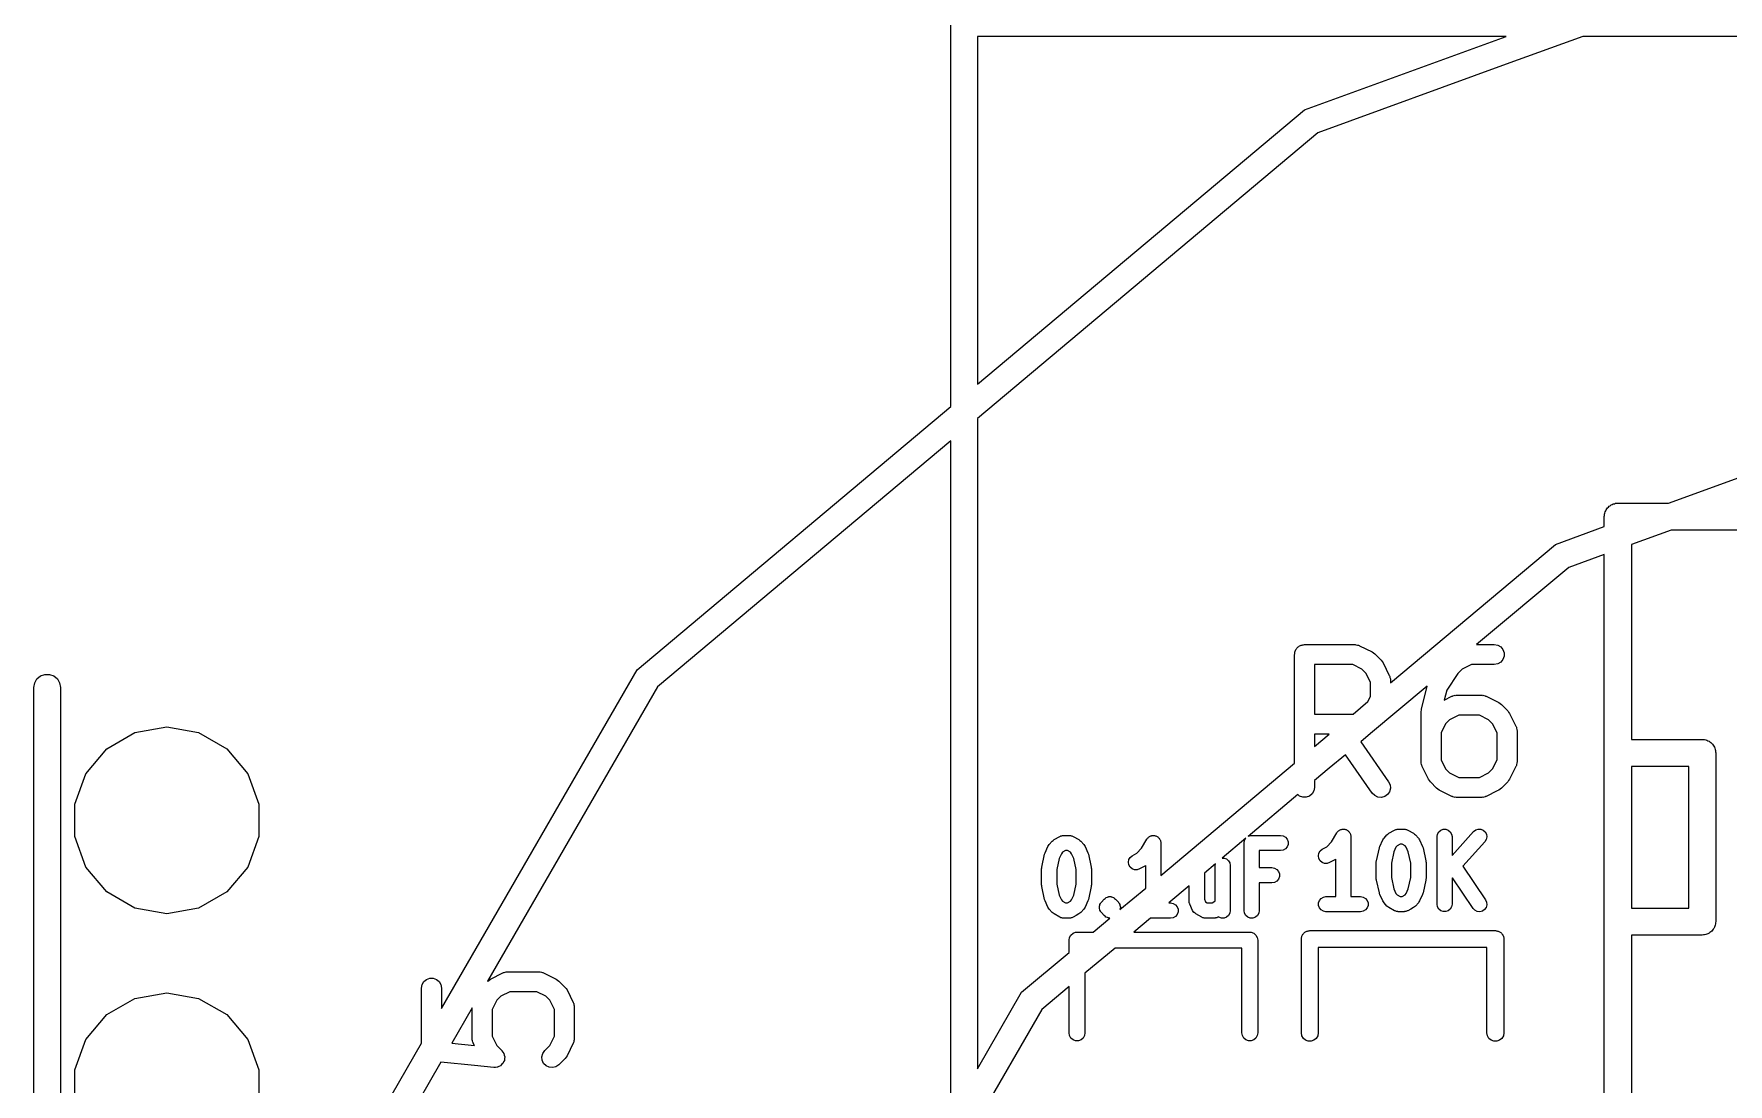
# Model space of a CAD drawing. Extents: x 173.7 to 226.3, y -126 to -74.1.
# Drawn here: x 181 to 193.75, y -90.98 to -83.08 of the extents above; entities that cross this region are included whole.
import ezdxf

# ---------------------------------------------------------------- set-up
doc = ezdxf.new("R2010")
doc.units = 0
doc.header["$MEASUREMENT"] = 0
doc.layers.add('BLACK', color=7, linetype='CONTINUOUS')

msp = doc.modelspace()

# ---------------------------------------------------------------- linework, layer by layer
at = {"layer": 'Black'}
for p, q in [((187.9, -85.8858), (187.9, -83)), ((192.079, -83.1), (188.1, -83.1)), ((188.1, -83.1), (188.1, -85.7179)), ((190.562, -83.6523), (192.079, -83.1)), ((192.655, -83.1), (192.079, -83.3096)), ((207.345, -83.1), (192.655, -83.1)), ((192.079, -83.3096), (190.662, -83.8255)), ((188.1, -85.7179), (190.562, -83.6523)), ((190.662, -83.8255), (188.1, -85.975)), ((193.302, -86.6124), (197.378, -85.1291)), ((185.54, -87.8663), (187.9, -85.8858)), ((188.1, -85.975), (188.1, -90.8696)), ((187.9, -86.1429), (185.693, -87.9949)), ((187.9, -91.216), (187.9, -86.1429)), ((192.82, -86.6964), (192.823, -86.688)), ((192.82, -86.7052), (192.82, -86.6964)), ((192.823, -86.688), (192.825, -86.6793)), ((192.825, -86.6793), (192.829, -86.6716)), ((192.829, -86.6716), (192.832, -86.6632)), ((192.832, -86.6632), (192.838, -86.6564)), ((192.838, -86.6564), (192.842, -86.6487)), ((192.842, -86.6487), (192.849, -86.643)), ((192.849, -86.643), (192.855, -86.6362)), ((192.855, -86.6362), (192.862, -86.6317)), ((192.862, -86.6317), (192.869, -86.626)), ((192.869, -86.626), (192.878, -86.623)), ((192.878, -86.623), (192.885, -86.6185)), ((192.885, -86.6185), (192.894, -86.617)), ((192.894, -86.617), (192.902, -86.6139)), ((192.902, -86.6139), (192.911, -86.6139)), ((192.911, -86.6139), (192.92, -86.6124)), ((192.92, -86.6124), (193.302, -86.6124)), ((192.45, -86.9227), (192.818, -86.7886)), ((192.818, -86.714), (192.82, -86.7052)), ((192.818, -86.7886), (192.818, -86.714)), ((193.32, -86.8156), (193.022, -86.9242)), ((202.978, -86.8156), (193.32, -86.8156)), ((191.208, -87.9645), (192.45, -86.9227)), ((193.022, -86.9242), (193.022, -88.3904)), ((192.818, -86.9982), (192.55, -87.0959)), ((192.818, -91.54), (192.818, -86.9982)), ((192.55, -87.0959), (191.857, -87.6774)), ((190.495, -87.721), (190.497, -87.7149)), ((190.497, -87.7149), (190.501, -87.7099)), ((190.501, -87.7099), (190.504, -87.7042)), ((190.504, -87.7042), (190.509, -87.7)), ((190.509, -87.7), (190.514, -87.6949)), ((190.514, -87.6949), (190.519, -87.6916)), ((190.519, -87.6916), (190.524, -87.6874)), ((190.524, -87.6874), (190.531, -87.6852)), ((190.531, -87.6852), (190.536, -87.6819)), ((190.536, -87.6819), (190.543, -87.6808)), ((190.543, -87.6808), (190.549, -87.6785)), ((190.549, -87.6785), (190.555, -87.6785)), ((190.555, -87.6785), (190.562, -87.6774)), ((190.562, -87.6774), (190.943, -87.6774)), ((190.943, -87.6774), (190.947, -87.6781)), ((190.947, -87.6781), (190.951, -87.6779)), ((190.951, -87.6779), (190.96, -87.6804)), ((190.96, -87.6804), (190.969, -87.6819)), ((190.969, -87.6819), (190.972, -87.6841)), ((190.972, -87.6841), (190.976, -87.6853)), ((190.976, -87.6853), (191.072, -87.7329)), ((191.857, -87.6774), (191.99, -87.6774)), ((191.99, -87.6774), (192.016, -87.6819)), ((192.016, -87.6819), (192.039, -87.6949)), ((192.039, -87.6949), (192.055, -87.7149)), ((192.055, -87.7149), (192.064, -87.7394)), ((190.487, -87.7524), (190.488, -87.7459)), ((190.487, -88.5698), (190.487, -87.7524)), ((190.488, -87.7394), (190.49, -87.7332)), ((190.488, -87.7459), (190.488, -87.7394)), ((190.49, -87.7332), (190.491, -87.7267)), ((190.491, -87.7267), (190.495, -87.721)), ((190.925, -87.8274), (190.637, -87.8274)), ((190.637, -87.8274), (190.637, -88.2012)), ((190.994, -87.8616), (190.925, -87.8274)), ((191.072, -87.7329), (191.081, -87.7401)), ((191.081, -87.7401), (191.091, -87.747)), ((191.091, -87.747), (191.139, -87.7946)), ((191.139, -87.7946), (191.146, -87.8044)), ((191.146, -87.8044), (191.153, -87.8141)), ((191.153, -87.8141), (191.2, -87.9093)), ((191.818, -87.8274), (191.749, -87.8616)), ((191.99, -87.8274), (191.818, -87.8274)), ((192.016, -87.8229), (191.99, -87.8274)), ((192.039, -87.8098), (192.016, -87.8229)), ((192.055, -87.7899), (192.039, -87.8098)), ((192.064, -87.7654), (192.055, -87.7899)), ((192.064, -87.7394), (192.064, -87.7654)), ((181, -88), (181.006, -87.9658)), ((181.006, -87.9658), (181.023, -87.9357)), ((181.023, -87.9357), (181.05, -87.9134)), ((181.05, -87.9134), (181.083, -87.9015)), ((181.083, -87.9015), (181.117, -87.9015)), ((181.117, -87.9015), (181.15, -87.9134)), ((181.15, -87.9134), (181.177, -87.9357)), ((181.177, -87.9357), (181.194, -87.9658)), ((181.194, -87.9658), (181.2, -88)), ((184.067, -90.4164), (185.54, -87.8663)), ((191.024, -87.892), (190.994, -87.8616)), ((191.058, -87.9606), (191.024, -87.892)), ((191.058, -88.068), (191.058, -87.9606)), ((191.2, -87.9093), (191.202, -87.9135)), ((191.202, -87.9135), (191.204, -87.9172)), ((191.204, -87.9172), (191.205, -87.9259)), ((191.205, -87.9259), (191.208, -87.9343)), ((191.208, -87.9343), (191.208, -87.9386)), ((191.208, -87.9386), (191.208, -87.9429)), ((191.208, -87.9429), (191.208, -87.9645)), ((191.715, -87.8954), (191.632, -88.0213)), ((191.749, -87.8616), (191.715, -87.8954)), ((181, -112.1), (181, -88)), ((181.2, -88), (181.2, -99.5653)), ((185.693, -87.9949), (184.413, -90.2111)), ((191.039, -88.1065), (191.058, -88.068)), ((191.485, -87.9896), (191.058, -88.3474)), ((191.442, -88.1628), (191.485, -87.9896)), ((191.632, -88.0213), (191.613, -88.0954)), ((191.613, -88.0954), (191.671, -88.0663)), ((191.671, -88.0663), (191.675, -88.065)), ((191.675, -88.065), (191.679, -88.0629)), ((191.679, -88.0629), (191.688, -88.0613)), ((191.688, -88.0613), (191.696, -88.0588)), ((191.696, -88.0588), (191.701, -88.0591)), ((191.701, -88.0591), (191.705, -88.0583)), ((191.705, -88.0583), (191.895, -88.0583)), ((191.895, -88.0583), (191.899, -88.0591)), ((191.899, -88.0591), (191.904, -88.0588)), ((191.904, -88.0588), (191.912, -88.0613)), ((191.912, -88.0613), (191.921, -88.0629)), ((191.921, -88.0629), (191.925, -88.065)), ((191.925, -88.065), (191.929, -88.0663)), ((191.929, -88.0663), (192.024, -88.1139)), ((190.637, -88.2012), (190.925, -88.2012)), ((190.925, -88.2012), (190.928, -88.1999)), ((190.928, -88.1999), (191.039, -88.1065)), ((191.439, -88.181), (191.441, -88.1719)), ((191.439, -88.5619), (191.439, -88.181)), ((191.441, -88.1719), (191.442, -88.1628)), ((191.722, -88.2083), (191.654, -88.2426)), ((191.878, -88.2083), (191.722, -88.2083)), ((191.946, -88.2426), (191.878, -88.2083)), ((192.024, -88.1139), (192.034, -88.121)), ((192.034, -88.121), (192.044, -88.1279)), ((192.044, -88.1279), (192.091, -88.1755)), ((192.091, -88.1755), (192.098, -88.1854)), ((192.098, -88.1854), (192.105, -88.195)), ((192.105, -88.195), (192.153, -88.2903)), ((181.548, -88.4617), (181.76, -88.3397)), ((181.76, -88.3397), (182, -88.2973)), ((182, -88.2973), (182.24, -88.3397)), ((182.24, -88.3397), (182.452, -88.4617)), ((190.637, -88.444), (190.747, -88.3512)), ((190.747, -88.3512), (190.637, -88.3512)), ((190.637, -88.3512), (190.637, -88.444)), ((191.058, -88.3474), (190.985, -88.4092)), ((191.624, -88.273), (191.589, -88.3415)), ((191.589, -88.3415), (191.589, -88.5442)), ((191.654, -88.2426), (191.624, -88.273)), ((191.976, -88.273), (191.946, -88.2426)), ((192.011, -88.3415), (191.976, -88.273)), ((192.011, -88.5442), (192.011, -88.3415)), ((192.153, -88.2903), (192.154, -88.2944)), ((192.154, -88.2944), (192.156, -88.2982)), ((192.156, -88.2982), (192.158, -88.3068)), ((192.158, -88.3068), (192.16, -88.3152)), ((192.16, -88.3152), (192.16, -88.3195)), ((192.16, -88.3195), (192.161, -88.3238)), ((192.161, -88.3238), (192.161, -88.5619)), ((181.391, -88.6487), (181.548, -88.4617)), ((182.452, -88.4617), (182.609, -88.6487)), ((190.985, -88.4092), (191.195, -88.7094)), ((193.022, -88.3904), (193.555, -88.3904)), ((193.555, -88.3904), (193.564, -88.3919)), ((193.564, -88.3919), (193.573, -88.3919)), ((193.573, -88.3919), (193.581, -88.395)), ((193.581, -88.395), (193.59, -88.3965)), ((193.59, -88.3965), (193.597, -88.401)), ((193.597, -88.401), (193.606, -88.404)), ((193.606, -88.404), (193.613, -88.4097)), ((193.613, -88.4097), (193.62, -88.4142)), ((193.62, -88.4142), (193.626, -88.421)), ((193.626, -88.421), (193.633, -88.4267)), ((193.633, -88.4267), (193.637, -88.4344)), ((193.637, -88.4344), (193.643, -88.4412)), ((193.643, -88.4412), (193.646, -88.4496)), ((193.646, -88.4496), (193.65, -88.4573)), ((193.65, -88.4573), (193.652, -88.466)), ((193.652, -88.466), (193.655, -88.4744)), ((193.655, -88.4744), (193.655, -88.4832)), ((189.481, -89.4139), (190.487, -88.5698)), ((190.747, -88.6083), (190.637, -88.7011)), ((190.869, -88.506), (190.747, -88.6083)), ((191.072, -88.7954), (190.869, -88.506)), ((191.44, -88.5662), (191.439, -88.5619)), ((191.44, -88.5705), (191.44, -88.5662)), ((191.442, -88.5789), (191.44, -88.5705)), ((191.444, -88.5876), (191.442, -88.5789)), ((191.446, -88.5913), (191.444, -88.5876)), ((191.447, -88.5954), (191.446, -88.5913)), ((191.495, -88.6907), (191.447, -88.5954)), ((191.589, -88.5442), (191.624, -88.6127)), ((191.976, -88.6127), (192.011, -88.5442)), ((192.153, -88.5954), (192.105, -88.6907)), ((192.154, -88.5913), (192.153, -88.5954)), ((192.156, -88.5876), (192.154, -88.5913)), ((192.158, -88.5789), (192.156, -88.5876)), ((192.16, -88.5705), (192.158, -88.5789)), ((192.161, -88.5619), (192.16, -88.5662)), ((192.16, -88.5662), (192.16, -88.5705)), ((193.453, -88.5936), (193.022, -88.5936)), ((193.022, -88.5936), (193.022, -89.6604)), ((193.453, -89.6604), (193.453, -88.5936)), ((193.655, -88.4832), (193.657, -88.492)), ((193.657, -88.492), (193.657, -89.762)), ((181.308, -88.878), (181.391, -88.6487)), ((182.609, -88.6487), (182.692, -88.878)), ((190.637, -88.7011), (190.637, -88.7524)), ((191.195, -88.7094), (191.206, -88.733)), ((191.206, -88.733), (191.208, -88.7589)), ((191.502, -88.7003), (191.495, -88.6907)), ((191.509, -88.7102), (191.502, -88.7003)), ((191.556, -88.7578), (191.509, -88.7102)), ((191.624, -88.6127), (191.654, -88.6431)), ((191.654, -88.6431), (191.722, -88.6774)), ((191.722, -88.6774), (191.878, -88.6774)), ((191.878, -88.6774), (191.946, -88.6431)), ((191.946, -88.6431), (191.976, -88.6127)), ((192.091, -88.7102), (192.044, -88.7578)), ((192.098, -88.7003), (192.091, -88.7102)), ((192.105, -88.6907), (192.098, -88.7003)), ((190.511, -88.8064), (190.137, -89.1209)), ((190.524, -88.8173), (190.511, -88.8064)), ((190.549, -88.8262), (190.524, -88.8173)), ((190.575, -88.8262), (190.549, -88.8262)), ((190.599, -88.8173), (190.575, -88.8262)), ((190.619, -88.8006), (190.599, -88.8173)), ((190.632, -88.778), (190.619, -88.8006)), ((190.637, -88.7524), (190.632, -88.778)), ((191.09, -88.8138), (191.072, -88.7954)), ((191.114, -88.8248), (191.09, -88.8138)), ((191.14, -88.8271), (191.114, -88.8248)), ((191.165, -88.8204), (191.14, -88.8271)), ((191.186, -88.8054), (191.165, -88.8204)), ((191.201, -88.7841), (191.186, -88.8054)), ((191.208, -88.7589), (191.201, -88.7841)), ((191.566, -88.7647), (191.556, -88.7578)), ((191.576, -88.7718), (191.566, -88.7647)), ((191.671, -88.8195), (191.576, -88.7718)), ((191.675, -88.8207), (191.671, -88.8195)), ((191.679, -88.8229), (191.675, -88.8207)), ((191.688, -88.8244), (191.679, -88.8229)), ((191.696, -88.8269), (191.688, -88.8244)), ((191.701, -88.8266), (191.696, -88.8269)), ((191.705, -88.8274), (191.701, -88.8266)), ((191.895, -88.8274), (191.705, -88.8274)), ((191.899, -88.8266), (191.895, -88.8274)), ((191.904, -88.8269), (191.899, -88.8266)), ((191.912, -88.8244), (191.904, -88.8269)), ((191.921, -88.8229), (191.912, -88.8244)), ((191.925, -88.8207), (191.921, -88.8229)), ((191.929, -88.8195), (191.925, -88.8207)), ((192.011, -88.7785), (191.929, -88.8195)), ((192.024, -88.7718), (192.011, -88.7785)), ((192.034, -88.7647), (192.024, -88.7718)), ((192.044, -88.7578), (192.034, -88.7647)), ((181.308, -89.122), (181.308, -88.878)), ((182.692, -88.878), (182.692, -89.122)), ((188.725, -89.1194), (188.729, -89.1171)), ((188.729, -89.1171), (188.735, -89.1162)), ((188.735, -89.1162), (188.74, -89.1144)), ((188.74, -89.1144), (188.744, -89.1144)), ((188.744, -89.1144), (188.749, -89.1137)), ((188.749, -89.1137), (188.792, -89.1137)), ((188.792, -89.1137), (188.797, -89.1144)), ((188.797, -89.1144), (188.801, -89.1144)), ((188.801, -89.1144), (188.807, -89.1162)), ((188.807, -89.1162), (188.812, -89.1171)), ((188.812, -89.1171), (188.816, -89.1194)), ((189.4, -89.1194), (189.405, -89.1168)), ((189.405, -89.1168), (189.41, -89.1161)), ((189.41, -89.1161), (189.414, -89.1145)), ((189.414, -89.1145), (189.419, -89.1145)), ((189.419, -89.1145), (189.425, -89.1137)), ((189.425, -89.1137), (189.429, -89.1145)), ((189.429, -89.1145), (189.434, -89.1145)), ((189.434, -89.1145), (189.439, -89.1164)), ((189.439, -89.1164), (189.444, -89.1174)), ((189.444, -89.1174), (189.448, -89.1198)), ((190.14, -89.1196), (190.144, -89.1171)), ((190.144, -89.1171), (190.149, -89.1162)), ((190.149, -89.1162), (190.154, -89.1145)), ((190.154, -89.1145), (190.159, -89.1145)), ((190.159, -89.1145), (190.164, -89.1137)), ((190.164, -89.1137), (190.382, -89.1137)), ((190.382, -89.1137), (190.401, -89.1171)), ((190.401, -89.1171), (190.418, -89.127)), ((190.764, -89.161), (190.805, -89.0931)), ((190.805, -89.0931), (190.808, -89.0897)), ((190.808, -89.0897), (190.81, -89.0858)), ((190.81, -89.0858), (190.814, -89.0823)), ((190.814, -89.0823), (190.818, -89.0782)), ((190.818, -89.0782), (190.822, -89.076)), ((190.822, -89.076), (190.825, -89.0731)), ((190.825, -89.0731), (190.83, -89.0712)), ((190.83, -89.0712), (190.835, -89.0685)), ((190.835, -89.0685), (190.84, -89.0678)), ((190.84, -89.0678), (190.844, -89.0663)), ((190.844, -89.0663), (190.849, -89.0663)), ((190.849, -89.0663), (190.855, -89.0654)), ((190.855, -89.0654), (190.859, -89.0663)), ((190.859, -89.0663), (190.864, -89.0663)), ((190.864, -89.0663), (190.869, -89.0681)), ((190.869, -89.0681), (190.874, -89.0692)), ((190.874, -89.0692), (190.878, -89.0715)), ((190.878, -89.0715), (190.882, -89.0731)), ((190.882, -89.0731), (190.886, -89.0766)), ((190.886, -89.0766), (190.891, -89.0794)), ((190.891, -89.0794), (190.894, -89.0829)), ((190.894, -89.0829), (190.897, -89.0858)), ((190.897, -89.0858), (190.9, -89.0906)), ((190.9, -89.0906), (190.904, -89.0948)), ((190.904, -89.0948), (190.905, -89.0991)), ((190.905, -89.0991), (190.907, -89.103)), ((190.907, -89.103), (190.908, -89.1084)), ((190.908, -89.1084), (190.91, -89.1136)), ((190.91, -89.1136), (190.91, -89.1181)), ((190.91, -89.1181), (190.911, -89.1225)), ((191.16, -89.1327), (191.181, -89.1085)), ((191.181, -89.1085), (191.189, -89.1027)), ((191.189, -89.1027), (191.196, -89.0968)), ((191.196, -89.0968), (191.24, -89.0726)), ((191.24, -89.0726), (191.244, -89.0711)), ((191.244, -89.0711), (191.248, -89.0688)), ((191.248, -89.0688), (191.253, -89.0679)), ((191.253, -89.0679), (191.258, -89.0661)), ((191.258, -89.0661), (191.263, -89.0662)), ((191.263, -89.0662), (191.267, -89.0654)), ((191.267, -89.0654), (191.311, -89.0654)), ((191.311, -89.0654), (191.315, -89.0662)), ((191.315, -89.0662), (191.32, -89.0661)), ((191.32, -89.0661), (191.325, -89.0679)), ((191.325, -89.0679), (191.33, -89.0688)), ((191.33, -89.0688), (191.334, -89.0711)), ((191.334, -89.0711), (191.339, -89.0726)), ((191.339, -89.0726), (191.382, -89.0968)), ((191.382, -89.0968), (191.389, -89.1027)), ((191.389, -89.1027), (191.397, -89.1085)), ((191.397, -89.1085), (191.419, -89.1327)), ((191.559, -89.1225), (191.562, -89.103)), ((191.562, -89.103), (191.572, -89.0858)), ((191.572, -89.0858), (191.587, -89.0731)), ((191.587, -89.0731), (191.606, -89.0663)), ((191.606, -89.0663), (191.626, -89.0663)), ((191.626, -89.0663), (191.644, -89.0731)), ((191.644, -89.0731), (191.659, -89.0858)), ((191.659, -89.0858), (191.669, -89.103)), ((191.669, -89.103), (191.673, -89.1225)), ((191.673, -89.2639), (191.834, -89.0843)), ((191.834, -89.0843), (191.85, -89.0721)), ((191.85, -89.0721), (191.869, -89.066)), ((191.869, -89.066), (191.889, -89.0666)), ((191.889, -89.0666), (191.907, -89.0741)), ((191.907, -89.0741), (191.922, -89.0874)), ((191.922, -89.0874), (191.931, -89.1049)), ((191.931, -89.1049), (191.934, -89.1245)), ((181.391, -89.3513), (181.308, -89.122)), ((182.692, -89.122), (182.609, -89.3513)), ((188.608, -89.2497), (188.61, -89.2441)), ((188.61, -89.2441), (188.631, -89.1957)), ((188.631, -89.1957), (188.636, -89.1884)), ((188.636, -89.1884), (188.641, -89.181)), ((188.641, -89.181), (188.663, -89.1568)), ((188.663, -89.1568), (188.67, -89.151)), ((188.67, -89.151), (188.678, -89.145)), ((188.678, -89.145), (188.721, -89.1209)), ((188.721, -89.1209), (188.725, -89.1194)), ((188.741, -89.2403), (188.732, -89.2508)), ((188.764, -89.228), (188.741, -89.2403)), ((188.778, -89.228), (188.764, -89.228)), ((188.8, -89.2403), (188.778, -89.228)), ((188.809, -89.2508), (188.8, -89.2403)), ((188.816, -89.1194), (188.82, -89.1209)), ((188.82, -89.1209), (188.864, -89.145)), ((188.864, -89.145), (188.871, -89.151)), ((188.871, -89.151), (188.878, -89.1568)), ((188.878, -89.1568), (188.9, -89.181)), ((188.9, -89.181), (188.905, -89.1884)), ((188.905, -89.1884), (188.91, -89.1957)), ((188.91, -89.1957), (188.932, -89.2441)), ((188.932, -89.2441), (188.933, -89.2497)), ((189.265, -89.266), (189.301, -89.2464)), ((189.301, -89.2464), (189.334, -89.2092)), ((189.334, -89.2092), (189.375, -89.1414)), ((189.375, -89.1414), (189.378, -89.138)), ((189.378, -89.138), (189.38, -89.1341)), ((189.38, -89.1341), (189.384, -89.1306)), ((189.384, -89.1306), (189.388, -89.1264)), ((189.388, -89.1264), (189.392, -89.1242)), ((189.392, -89.1242), (189.395, -89.1213)), ((189.395, -89.1213), (189.4, -89.1194)), ((189.448, -89.1198), (189.452, -89.1213)), ((189.452, -89.1213), (189.457, -89.1248)), ((189.457, -89.1248), (189.461, -89.1277)), ((189.461, -89.1277), (189.464, -89.1312)), ((189.464, -89.1312), (189.468, -89.1341)), ((189.468, -89.1341), (189.47, -89.1388)), ((189.47, -89.1388), (189.474, -89.1431)), ((189.474, -89.1431), (189.475, -89.1473)), ((189.475, -89.1473), (189.478, -89.1513)), ((189.478, -89.1513), (189.478, -89.1567)), ((189.478, -89.1567), (189.48, -89.1618)), ((189.48, -89.1618), (189.48, -89.1664)), ((189.48, -89.1664), (189.481, -89.1708)), ((189.481, -89.1708), (189.481, -89.4139)), ((190.12, -89.1351), (189.942, -89.2839)), ((190.107, -89.1708), (190.108, -89.1659)), ((190.107, -89.6788), (190.107, -89.1708)), ((190.108, -89.1609), (190.109, -89.1562)), ((190.108, -89.1659), (190.108, -89.1609)), ((190.109, -89.1562), (190.11, -89.1513)), ((190.11, -89.1513), (190.113, -89.1469)), ((190.113, -89.1469), (190.115, -89.1422)), ((190.115, -89.1422), (190.118, -89.1384)), ((190.118, -89.1384), (190.12, -89.1351)), ((190.137, -89.1209), (190.14, -89.1196)), ((190.382, -89.228), (190.221, -89.228)), ((190.221, -89.228), (190.221, -89.3556)), ((190.401, -89.2245), (190.382, -89.228)), ((190.418, -89.2146), (190.401, -89.2245)), ((190.418, -89.127), (190.431, -89.1422)), ((190.431, -89.1994), (190.418, -89.2146)), ((190.431, -89.1422), (190.438, -89.1609)), ((190.438, -89.1807), (190.431, -89.1994)), ((190.438, -89.1609), (190.438, -89.1807)), ((190.67, -89.2473), (190.68, -89.2302)), ((190.68, -89.2302), (190.695, -89.2177)), ((190.695, -89.2177), (190.731, -89.1982)), ((190.731, -89.1982), (190.764, -89.161)), ((190.911, -89.1225), (190.911, -89.5734)), ((191.103, -89.3035), (191.125, -89.2068)), ((191.125, -89.2068), (191.127, -89.2014)), ((191.127, -89.2014), (191.128, -89.1959)), ((191.128, -89.1959), (191.15, -89.1475)), ((191.15, -89.1475), (191.155, -89.1402)), ((191.155, -89.1402), (191.16, -89.1327)), ((191.235, -89.2375), (191.216, -89.3224)), ((191.25, -89.2025), (191.235, -89.2375)), ((191.26, -89.1921), (191.25, -89.2025)), ((191.282, -89.1797), (191.26, -89.1921)), ((191.296, -89.1797), (191.282, -89.1797)), ((191.318, -89.1921), (191.296, -89.1797)), ((191.328, -89.2025), (191.318, -89.1921)), ((191.343, -89.2375), (191.328, -89.2025)), ((191.363, -89.3224), (191.343, -89.2375)), ((191.419, -89.1327), (191.423, -89.1402)), ((191.423, -89.1402), (191.428, -89.1475)), ((191.428, -89.1475), (191.45, -89.1959)), ((191.45, -89.1959), (191.452, -89.2014)), ((191.452, -89.2014), (191.454, -89.2068)), ((191.454, -89.2068), (191.475, -89.3035)), ((191.559, -89.6305), (191.559, -89.1225)), ((191.673, -89.1225), (191.673, -89.2639)), ((191.919, -89.1608), (191.753, -89.3453)), ((191.93, -89.1439), (191.919, -89.1608)), ((191.934, -89.1245), (191.93, -89.1439)), ((181.548, -89.5383), (181.391, -89.3513)), ((182.609, -89.3513), (182.452, -89.5383)), ((188.583, -89.3643), (188.584, -89.3581)), ((188.583, -89.4853), (188.583, -89.3643)), ((188.584, -89.3518), (188.606, -89.255)), ((188.584, -89.3581), (188.584, -89.3518)), ((188.606, -89.255), (188.608, -89.2497)), ((188.716, -89.2858), (188.697, -89.3707)), ((188.697, -89.3707), (188.697, -89.4789)), ((188.732, -89.2508), (188.716, -89.2858)), ((188.825, -89.2858), (188.809, -89.2508)), ((188.844, -89.3707), (188.825, -89.2858)), ((188.844, -89.4789), (188.844, -89.3707)), ((188.933, -89.2497), (188.935, -89.255)), ((188.935, -89.255), (188.957, -89.3518)), ((188.957, -89.3518), (188.957, -89.3581)), ((188.957, -89.3581), (188.958, -89.3643)), ((188.958, -89.3643), (188.958, -89.4853)), ((189.236, -89.315), (189.24, -89.2955)), ((189.239, -89.3346), (189.236, -89.315)), ((189.249, -89.352), (189.239, -89.3346)), ((189.24, -89.2955), (189.25, -89.2785)), ((189.264, -89.365), (189.249, -89.352)), ((189.25, -89.2785), (189.265, -89.266)), ((189.282, -89.3721), (189.264, -89.365)), ((189.302, -89.3724), (189.282, -89.3721)), ((189.321, -89.3659), (189.302, -89.3724)), ((189.364, -89.3417), (189.321, -89.3659)), ((189.367, -89.34), (189.364, -89.3417)), ((189.367, -89.5098), (189.367, -89.34)), ((189.892, -89.3265), (189.808, -89.397)), ((189.889, -89.3401), (189.892, -89.3265)), ((189.889, -89.6085), (189.889, -89.3401)), ((189.942, -89.2839), (189.956, -89.2839)), ((189.956, -89.2839), (189.975, -89.2906)), ((189.975, -89.2906), (189.99, -89.3034)), ((189.99, -89.3034), (190, -89.3206)), ((190, -89.3206), (190.003, -89.3401)), ((190.003, -89.3401), (190.003, -89.6788)), ((190.221, -89.3556), (190.316, -89.3556)), ((190.316, -89.3556), (190.336, -89.359)), ((190.336, -89.359), (190.353, -89.3689)), ((190.353, -89.3689), (190.366, -89.3841)), ((190.666, -89.2667), (190.67, -89.2473)), ((190.669, -89.2863), (190.666, -89.2667)), ((190.679, -89.3037), (190.669, -89.2863)), ((190.694, -89.3167), (190.679, -89.3037)), ((190.712, -89.3238), (190.694, -89.3167)), ((190.732, -89.3241), (190.712, -89.3238)), ((190.751, -89.3177), (190.732, -89.3241)), ((190.794, -89.2935), (190.751, -89.3177)), ((190.797, -89.2917), (190.794, -89.2935)), ((190.797, -89.5734), (190.797, -89.2917)), ((191.101, -89.3161), (191.102, -89.3098)), ((191.101, -89.437), (191.101, -89.3161)), ((191.102, -89.3098), (191.103, -89.3035)), ((191.216, -89.3224), (191.216, -89.4307)), ((191.363, -89.4307), (191.363, -89.3224)), ((191.475, -89.3035), (191.476, -89.3098)), ((191.476, -89.3098), (191.477, -89.3161)), ((191.477, -89.3161), (191.477, -89.437)), ((191.753, -89.3453), (191.924, -89.5986)), ((188.584, -89.4915), (188.583, -89.4853)), ((188.584, -89.4978), (188.584, -89.4915)), ((188.606, -89.5946), (188.584, -89.4978)), ((188.697, -89.4789), (188.716, -89.5639)), ((188.825, -89.5639), (188.844, -89.4789)), ((188.957, -89.4978), (188.935, -89.5946)), ((188.958, -89.4853), (188.957, -89.4915)), ((188.957, -89.4915), (188.957, -89.4978)), ((189.693, -89.4929), (189.54, -89.6217)), ((189.693, -89.6062), (189.693, -89.4929)), ((189.808, -89.397), (189.808, -89.594)), ((190.316, -89.4699), (190.221, -89.4699)), ((190.221, -89.4699), (190.221, -89.6788)), ((190.336, -89.4664), (190.316, -89.4699)), ((190.353, -89.4565), (190.336, -89.4664)), ((190.366, -89.4413), (190.353, -89.4565)), ((190.366, -89.3841), (190.373, -89.4028)), ((190.373, -89.4226), (190.366, -89.4413)), ((190.373, -89.4028), (190.373, -89.4226)), ((191.102, -89.4433), (191.101, -89.437)), ((191.103, -89.4496), (191.102, -89.4433)), ((191.125, -89.5463), (191.103, -89.4496)), ((191.216, -89.4307), (191.235, -89.5156)), ((191.343, -89.5156), (191.363, -89.4307)), ((191.475, -89.4496), (191.454, -89.5463)), ((191.476, -89.4433), (191.475, -89.4496)), ((191.477, -89.437), (191.476, -89.4433)), ((191.675, -89.4329), (191.673, -89.4348)), ((191.673, -89.4348), (191.673, -89.6305)), ((191.83, -89.6625), (191.675, -89.4329)), ((181.76, -89.6603), (181.548, -89.5383)), ((182.452, -89.5383), (182.24, -89.6603)), ((188.608, -89.5999), (188.606, -89.5946)), ((188.61, -89.6055), (188.608, -89.5999)), ((188.631, -89.6539), (188.61, -89.6055)), ((188.716, -89.5639), (188.732, -89.5988)), ((188.732, -89.5988), (188.741, -89.6093)), ((188.741, -89.6093), (188.764, -89.6217)), ((188.764, -89.6217), (188.778, -89.6217)), ((188.778, -89.6217), (188.8, -89.6093)), ((188.8, -89.6093), (188.809, -89.5988)), ((188.809, -89.5988), (188.825, -89.5639)), ((188.932, -89.6055), (188.91, -89.6539)), ((188.933, -89.5999), (188.932, -89.6055)), ((188.935, -89.5946), (188.933, -89.5999)), ((189.022, -89.6332), (189.027, -89.6265)), ((189.027, -89.6265), (189.03, -89.6194)), ((189.03, -89.6194), (189.032, -89.6181)), ((189.032, -89.6181), (189.033, -89.6164)), ((189.033, -89.6164), (189.055, -89.5922)), ((189.055, -89.5922), (189.061, -89.5873)), ((189.061, -89.5873), (189.067, -89.582)), ((189.067, -89.582), (189.068, -89.5816)), ((189.068, -89.5816), (189.069, -89.5809)), ((189.069, -89.5809), (189.07, -89.5806)), ((189.07, -89.58), (189.078, -89.5775)), ((189.07, -89.5806), (189.07, -89.58)), ((189.078, -89.5775), (189.085, -89.5745)), ((189.085, -89.5745), (189.086, -89.5745)), ((189.086, -89.5745), (189.087, -89.5741)), ((189.087, -89.5741), (189.088, -89.5741)), ((189.088, -89.5741), (189.089, -89.5738)), ((189.089, -89.5738), (189.097, -89.5741)), ((189.097, -89.5741), (189.105, -89.5738)), ((189.105, -89.5738), (189.106, -89.5741)), ((189.106, -89.5741), (189.107, -89.5741)), ((189.107, -89.5741), (189.108, -89.5745)), ((189.108, -89.5745), (189.109, -89.5745)), ((189.109, -89.5745), (189.116, -89.5775)), ((189.116, -89.5775), (189.124, -89.58)), ((189.124, -89.58), (189.125, -89.5806)), ((189.125, -89.5806), (189.126, -89.5809)), ((189.126, -89.5809), (189.127, -89.5816)), ((189.127, -89.5816), (189.128, -89.582)), ((189.128, -89.582), (189.133, -89.5873)), ((189.133, -89.5873), (189.14, -89.5922)), ((189.14, -89.5922), (189.161, -89.6164)), ((189.161, -89.6164), (189.163, -89.6181)), ((189.163, -89.6181), (189.164, -89.6194)), ((189.164, -89.6194), (189.168, -89.6265)), ((189.168, -89.6265), (189.172, -89.6332)), ((189.173, -89.672), (189.367, -89.5098)), ((189.54, -89.6217), (189.554, -89.6217)), ((189.554, -89.6217), (189.574, -89.6251)), ((189.574, -89.6251), (189.591, -89.635)), ((189.694, -89.6083), (189.693, -89.6062)), ((189.693, -89.6105), (189.694, -89.6083)), ((189.695, -89.6181), (189.693, -89.6105)), ((189.697, -89.6258), (189.695, -89.6181)), ((189.698, -89.6276), (189.697, -89.6258)), ((189.698, -89.6297), (189.698, -89.6276)), ((189.808, -89.594), (189.816, -89.6139)), ((189.816, -89.6139), (189.83, -89.6217)), ((189.83, -89.6217), (189.866, -89.6217)), ((189.866, -89.6217), (189.888, -89.6093)), ((189.888, -89.6093), (189.889, -89.6085)), ((190.667, -89.6206), (190.674, -89.602)), ((190.667, -89.6405), (190.667, -89.6206)), ((190.674, -89.602), (190.686, -89.5868)), ((190.686, -89.5868), (190.704, -89.5768)), ((190.704, -89.5768), (190.723, -89.5734)), ((190.723, -89.5734), (190.797, -89.5734)), ((190.911, -89.5734), (190.984, -89.5734)), ((190.984, -89.5734), (191.004, -89.5768)), ((191.004, -89.5768), (191.021, -89.5868)), ((191.021, -89.5868), (191.034, -89.602)), ((191.034, -89.602), (191.041, -89.6206)), ((191.041, -89.6206), (191.041, -89.6405)), ((191.127, -89.5517), (191.125, -89.5463)), ((191.128, -89.5572), (191.127, -89.5517)), ((191.15, -89.6056), (191.128, -89.5572)), ((191.155, -89.6129), (191.15, -89.6056)), ((191.16, -89.6204), (191.155, -89.6129)), ((191.181, -89.6446), (191.16, -89.6204)), ((191.235, -89.5156), (191.25, -89.5506)), ((191.25, -89.5506), (191.26, -89.561)), ((191.26, -89.561), (191.282, -89.5734)), ((191.282, -89.5734), (191.296, -89.5734)), ((191.296, -89.5734), (191.318, -89.561)), ((191.318, -89.561), (191.328, -89.5506)), ((191.328, -89.5506), (191.343, -89.5156)), ((191.419, -89.6204), (191.397, -89.6446)), ((191.423, -89.6129), (191.419, -89.6204)), ((191.428, -89.6056), (191.423, -89.6129)), ((191.45, -89.5572), (191.428, -89.6056)), ((191.452, -89.5516), (191.45, -89.5572)), ((191.454, -89.5463), (191.452, -89.5516)), ((191.924, -89.5986), (191.932, -89.6167)), ((191.932, -89.6167), (191.934, -89.6365)), ((182, -89.7027), (181.76, -89.6603)), ((182.24, -89.6603), (182, -89.7027)), ((188.636, -89.6612), (188.631, -89.6539)), ((188.641, -89.6687), (188.636, -89.6612)), ((188.663, -89.6928), (188.641, -89.6687)), ((188.67, -89.6986), (188.663, -89.6928)), ((188.678, -89.7046), (188.67, -89.6986)), ((188.721, -89.7288), (188.678, -89.7046)), ((188.725, -89.7302), (188.721, -89.7288)), ((188.729, -89.7325), (188.725, -89.7302)), ((188.735, -89.7335), (188.729, -89.7325)), ((188.74, -89.7352), (188.735, -89.7335)), ((188.744, -89.7352), (188.74, -89.7352)), ((188.749, -89.736), (188.744, -89.7352)), ((188.792, -89.736), (188.749, -89.736)), ((188.797, -89.7352), (188.792, -89.736)), ((188.801, -89.7352), (188.797, -89.7352)), ((188.807, -89.7335), (188.801, -89.7352)), ((188.812, -89.7325), (188.807, -89.7335)), ((188.816, -89.7302), (188.812, -89.7325)), ((188.82, -89.7288), (188.816, -89.7302)), ((188.844, -89.7155), (188.82, -89.7288)), ((188.864, -89.7046), (188.844, -89.7155)), ((188.871, -89.6986), (188.864, -89.7046)), ((188.878, -89.6928), (188.871, -89.6986)), ((188.9, -89.6687), (188.878, -89.6928)), ((188.905, -89.6612), (188.9, -89.6687)), ((188.91, -89.6539), (188.905, -89.6612)), ((188.971, -89.8414), (189.098, -89.7352)), ((189.018, -89.6526), (189.02, -89.6448)), ((189.019, -89.6546), (189.018, -89.6526)), ((189.018, -89.6566), (189.019, -89.6546)), ((189.02, -89.6644), (189.018, -89.6566)), ((189.02, -89.6448), (189.021, -89.6369)), ((189.021, -89.6723), (189.02, -89.6644)), ((189.021, -89.6369), (189.022, -89.6352)), ((189.022, -89.6741), (189.021, -89.6723)), ((189.022, -89.6352), (189.022, -89.6332)), ((189.022, -89.676), (189.022, -89.6741)), ((189.027, -89.6828), (189.022, -89.676)), ((189.03, -89.6898), (189.027, -89.6828)), ((189.032, -89.6912), (189.03, -89.6898)), ((189.033, -89.6928), (189.032, -89.6912)), ((189.055, -89.717), (189.033, -89.6928)), ((189.061, -89.7219), (189.055, -89.717)), ((189.067, -89.7273), (189.061, -89.7219)), ((189.068, -89.7277), (189.067, -89.7273)), ((189.069, -89.7283), (189.068, -89.7277)), ((189.07, -89.7286), (189.069, -89.7283)), ((189.07, -89.7293), (189.07, -89.7286)), ((189.078, -89.7317), (189.07, -89.7293)), ((189.085, -89.7347), (189.078, -89.7317)), ((189.086, -89.7347), (189.085, -89.7347)), ((189.087, -89.7351), (189.086, -89.7347)), ((189.088, -89.7351), (189.087, -89.7351)), ((189.089, -89.7354), (189.088, -89.7351)), ((189.097, -89.7351), (189.089, -89.7354)), ((189.098, -89.7352), (189.097, -89.7351)), ((189.172, -89.6332), (189.172, -89.6352)), ((189.172, -89.6352), (189.173, -89.6369)), ((189.173, -89.6369), (189.174, -89.6448)), ((189.174, -89.6644), (189.173, -89.672)), ((189.174, -89.6448), (189.176, -89.6526)), ((189.176, -89.6566), (189.174, -89.6644)), ((189.176, -89.6526), (189.176, -89.6546)), ((189.176, -89.6546), (189.176, -89.6566)), ((189.404, -89.736), (189.278, -89.8414)), ((189.554, -89.736), (189.404, -89.736)), ((189.574, -89.7325), (189.554, -89.736)), ((189.591, -89.7226), (189.574, -89.7325)), ((189.591, -89.635), (189.604, -89.6502)), ((189.604, -89.7074), (189.591, -89.7226)), ((189.604, -89.6502), (189.611, -89.6689)), ((189.611, -89.6887), (189.604, -89.7074)), ((189.611, -89.6689), (189.611, -89.6887)), ((189.72, -89.6781), (189.698, -89.6297)), ((189.725, -89.685), (189.72, -89.6781)), ((189.729, -89.6921), (189.725, -89.685)), ((189.73, -89.6931), (189.729, -89.6921)), ((189.731, -89.6945), (189.73, -89.6931)), ((189.738, -89.6993), (189.731, -89.6945)), ((189.744, -89.7046), (189.738, -89.6993)), ((189.788, -89.7288), (189.744, -89.7046)), ((189.792, -89.7302), (189.788, -89.7288)), ((189.796, -89.7325), (189.792, -89.7302)), ((189.802, -89.7335), (189.796, -89.7325)), ((189.807, -89.7352), (189.802, -89.7335)), ((189.811, -89.7352), (189.807, -89.7352)), ((189.816, -89.736), (189.811, -89.7352)), ((189.881, -89.736), (189.816, -89.736)), ((189.885, -89.7352), (189.881, -89.736)), ((189.89, -89.7352), (189.885, -89.7352)), ((189.892, -89.7347), (189.89, -89.7352)), ((189.895, -89.7335), (189.892, -89.7347)), ((189.901, -89.7325), (189.895, -89.7335)), ((189.904, -89.7302), (189.901, -89.7325)), ((189.909, -89.7288), (189.904, -89.7302)), ((189.914, -89.7256), (189.909, -89.7288)), ((189.918, -89.7283), (189.914, -89.7256)), ((189.936, -89.7351), (189.918, -89.7283)), ((189.956, -89.7351), (189.936, -89.7351)), ((189.975, -89.7283), (189.956, -89.7351)), ((189.99, -89.7155), (189.975, -89.7283)), ((190, -89.6984), (189.99, -89.7155)), ((190.003, -89.6788), (190, -89.6984)), ((190.11, -89.6984), (190.107, -89.6788)), ((190.12, -89.7155), (190.11, -89.6984)), ((190.135, -89.7283), (190.12, -89.7155)), ((190.154, -89.7351), (190.135, -89.7283)), ((190.174, -89.7351), (190.154, -89.7351)), ((190.193, -89.7283), (190.174, -89.7351)), ((190.208, -89.7155), (190.193, -89.7283)), ((190.218, -89.6984), (190.208, -89.7155)), ((190.221, -89.6788), (190.218, -89.6984)), ((190.674, -89.6591), (190.667, -89.6405)), ((190.686, -89.6743), (190.674, -89.6591)), ((190.704, -89.6843), (190.686, -89.6743)), ((190.723, -89.6877), (190.704, -89.6843)), ((190.984, -89.6877), (190.723, -89.6877)), ((191.004, -89.6843), (190.984, -89.6877)), ((191.021, -89.6743), (191.004, -89.6843)), ((191.034, -89.6591), (191.021, -89.6743)), ((191.041, -89.6405), (191.034, -89.6591)), ((191.189, -89.6504), (191.181, -89.6446)), ((191.196, -89.6563), (191.189, -89.6504)), ((191.24, -89.6805), (191.196, -89.6563)), ((191.244, -89.682), (191.24, -89.6805)), ((191.248, -89.6843), (191.244, -89.682)), ((191.253, -89.6852), (191.248, -89.6843)), ((191.258, -89.687), (191.253, -89.6852)), ((191.263, -89.6869), (191.258, -89.687)), ((191.267, -89.6877), (191.263, -89.6869)), ((191.311, -89.6877), (191.267, -89.6877)), ((191.315, -89.6869), (191.311, -89.6877)), ((191.32, -89.687), (191.315, -89.6869)), ((191.325, -89.6852), (191.32, -89.687)), ((191.33, -89.6843), (191.325, -89.6852)), ((191.334, -89.682), (191.33, -89.6843)), ((191.339, -89.6805), (191.334, -89.682)), ((191.363, -89.6672), (191.339, -89.6805)), ((191.382, -89.6563), (191.363, -89.6672)), ((191.389, -89.6504), (191.382, -89.6563)), ((191.397, -89.6446), (191.389, -89.6504)), ((191.562, -89.6501), (191.559, -89.6305)), ((191.572, -89.6673), (191.562, -89.6501)), ((191.587, -89.68), (191.572, -89.6673)), ((191.606, -89.6868), (191.587, -89.68)), ((191.626, -89.6868), (191.606, -89.6868)), ((191.644, -89.68), (191.626, -89.6868)), ((191.659, -89.6673), (191.644, -89.68)), ((191.669, -89.6501), (191.659, -89.6673)), ((191.673, -89.6305), (191.669, -89.6501)), ((191.843, -89.6768), (191.83, -89.6625)), ((191.861, -89.6855), (191.843, -89.6768)), ((191.881, -89.6876), (191.861, -89.6855)), ((191.9, -89.6828), (191.881, -89.6876)), ((191.917, -89.6716), (191.9, -89.6828)), ((191.928, -89.6556), (191.917, -89.6716)), ((191.934, -89.6365), (191.928, -89.6556)), ((193.022, -89.6604), (193.453, -89.6604)), ((188.79, -89.9011), (188.794, -89.8807)), ((188.794, -89.8807), (188.804, -89.8628)), ((188.804, -89.8628), (188.82, -89.8494)), ((188.82, -89.8494), (188.839, -89.8423)), ((188.839, -89.8423), (188.86, -89.8423)), ((188.86, -89.8423), (188.865, -89.8414)), ((188.865, -89.8414), (188.971, -89.8414)), ((189.278, -89.8414), (190.135, -89.8414)), ((190.135, -89.8414), (190.14, -89.8423)), ((190.14, -89.8423), (190.161, -89.8423)), ((190.161, -89.8423), (190.18, -89.8494)), ((190.18, -89.8494), (190.196, -89.8628)), ((190.196, -89.8628), (190.206, -89.8807)), ((190.206, -89.8807), (190.21, -89.9011)), ((190.539, -89.8825), (190.541, -89.8772)), ((190.539, -89.888), (190.539, -89.8825)), ((190.541, -89.8772), (190.542, -89.8718)), ((190.542, -89.8718), (190.545, -89.867)), ((190.545, -89.867), (190.547, -89.8618)), ((190.547, -89.8618), (190.55, -89.8575)), ((190.55, -89.8575), (190.553, -89.8527)), ((190.553, -89.8527), (190.557, -89.8491)), ((190.557, -89.8491), (190.561, -89.8449)), ((190.561, -89.8449), (190.565, -89.8421)), ((190.565, -89.8421), (190.57, -89.8385)), ((190.57, -89.8385), (190.575, -89.8366)), ((190.575, -89.8366), (190.58, -89.8338)), ((190.58, -89.8338), (190.585, -89.8329)), ((190.585, -89.8329), (190.59, -89.831)), ((190.59, -89.831), (190.596, -89.831)), ((190.596, -89.831), (190.601, -89.83)), ((190.601, -89.83), (191.998, -89.83)), ((191.998, -89.83), (192.004, -89.831)), ((192.004, -89.831), (192.01, -89.831)), ((192.01, -89.831), (192.015, -89.8329)), ((192.015, -89.8329), (192.02, -89.8338)), ((192.02, -89.8338), (192.025, -89.8366)), ((192.025, -89.8366), (192.03, -89.8385)), ((192.03, -89.8385), (192.035, -89.8421)), ((192.035, -89.8421), (192.039, -89.8449)), ((192.039, -89.8449), (192.043, -89.8491)), ((192.043, -89.8491), (192.047, -89.8527)), ((192.047, -89.8527), (192.05, -89.8575)), ((192.05, -89.8575), (192.053, -89.8618)), ((192.053, -89.8618), (192.055, -89.867)), ((192.055, -89.867), (192.058, -89.8718)), ((192.058, -89.8718), (192.059, -89.8772)), ((192.059, -89.8772), (192.061, -89.8825)), ((192.061, -89.8825), (192.061, -89.888)), ((193.555, -89.8636), (193.022, -89.8636)), ((193.022, -89.8636), (193.022, -91.4384)), ((193.564, -89.8621), (193.555, -89.8636)), ((193.573, -89.8621), (193.564, -89.8621)), ((193.581, -89.859), (193.573, -89.8621)), ((193.59, -89.8575), (193.581, -89.859)), ((193.597, -89.853), (193.59, -89.8575)), ((193.606, -89.85), (193.597, -89.853)), ((193.613, -89.8443), (193.606, -89.85)), ((193.62, -89.8398), (193.613, -89.8443)), ((193.626, -89.833), (193.62, -89.8398)), ((193.633, -89.8273), (193.626, -89.833)), ((193.637, -89.8196), (193.633, -89.8273)), ((193.643, -89.8128), (193.637, -89.8196)), ((193.646, -89.8044), (193.643, -89.8128)), ((193.65, -89.7967), (193.646, -89.8044)), ((193.652, -89.788), (193.65, -89.7967)), ((193.655, -89.7796), (193.652, -89.788)), ((193.657, -89.762), (193.655, -89.7708)), ((193.655, -89.7708), (193.655, -89.7796)), ((188.432, -90.2937), (188.79, -89.9936)), ((188.79, -89.9936), (188.79, -89.9011)), ((189.136, -89.9608), (188.909, -90.1506)), ((190.091, -89.9608), (189.136, -89.9608)), ((190.091, -90.5996), (190.091, -89.9608)), ((190.21, -89.9011), (190.21, -90.5996)), ((190.538, -89.8935), (190.539, -89.888)), ((190.538, -90.5996), (190.538, -89.8935)), ((191.935, -89.957), (190.665, -89.957)), ((190.665, -89.957), (190.665, -90.5996)), ((191.935, -90.5996), (191.935, -89.957)), ((192.061, -89.888), (192.062, -89.8935)), ((192.062, -89.8935), (192.062, -90.5996)), ((183.917, -90.2619), (183.922, -90.2363)), ((183.917, -90.6762), (183.917, -90.2619)), ((183.922, -90.2363), (183.935, -90.2137)), ((183.935, -90.2137), (183.955, -90.197)), ((183.955, -90.197), (183.979, -90.188)), ((183.979, -90.188), (184.005, -90.188)), ((184.005, -90.188), (184.03, -90.197)), ((184.03, -90.197), (184.05, -90.2137)), ((184.05, -90.2137), (184.063, -90.2363)), ((184.063, -90.2363), (184.067, -90.2619)), ((184.067, -90.2619), (184.067, -90.4164)), ((184.413, -90.2111), (184.416, -90.2089)), ((184.416, -90.2089), (184.425, -90.202)), ((184.425, -90.202), (184.435, -90.1948)), ((184.435, -90.1948), (184.53, -90.1472)), ((184.53, -90.1472), (184.534, -90.146)), ((184.534, -90.146), (184.538, -90.1438)), ((184.538, -90.1438), (184.547, -90.1423)), ((184.547, -90.1423), (184.555, -90.1398)), ((184.555, -90.1398), (184.56, -90.14)), ((184.56, -90.14), (184.564, -90.1393)), ((184.564, -90.1393), (184.802, -90.1393)), ((184.802, -90.1393), (184.806, -90.14)), ((184.806, -90.14), (184.81, -90.1398)), ((184.81, -90.1398), (184.819, -90.1423)), ((184.819, -90.1423), (184.828, -90.1438)), ((184.828, -90.1438), (184.831, -90.146)), ((184.831, -90.146), (184.835, -90.1472)), ((184.835, -90.1472), (184.931, -90.1948)), ((184.931, -90.1948), (184.94, -90.202)), ((184.94, -90.202), (184.95, -90.2089)), ((184.95, -90.2089), (184.998, -90.2565)), ((184.998, -90.2565), (185.005, -90.2663)), ((185.005, -90.2663), (185.012, -90.276)), ((188.79, -90.2507), (188.586, -90.4223)), ((188.79, -90.5996), (188.79, -90.2507)), ((188.909, -90.1506), (188.909, -90.5996)), ((181.548, -90.4617), (181.76, -90.3397)), ((181.76, -90.3397), (182, -90.2973)), ((182, -90.2973), (182.24, -90.3397)), ((182.24, -90.3397), (182.452, -90.4617)), ((184.483, -90.3539), (184.448, -90.4225)), ((184.513, -90.3235), (184.483, -90.3539)), ((184.582, -90.2893), (184.513, -90.3235)), ((184.784, -90.2893), (184.582, -90.2893)), ((184.853, -90.3235), (184.784, -90.2893)), ((184.883, -90.3539), (184.853, -90.3235)), ((184.917, -90.4225), (184.883, -90.3539)), ((185.012, -90.276), (185.059, -90.3712)), ((185.059, -90.3712), (185.061, -90.3754)), ((185.061, -90.3754), (185.063, -90.3791)), ((185.063, -90.3791), (185.064, -90.3878)), ((185.064, -90.3878), (185.067, -90.3962)), ((188.1, -90.8696), (188.432, -90.2937)), ((181.391, -90.6487), (181.548, -90.4617)), ((182.452, -90.4617), (182.609, -90.6487)), ((184.298, -90.4103), (184.144, -90.6779)), ((184.298, -90.6429), (184.298, -90.4103)), ((184.448, -90.4225), (184.448, -90.6252)), ((184.917, -90.6252), (184.917, -90.4225)), ((185.067, -90.3962), (185.067, -90.4005)), ((185.067, -90.4005), (185.067, -90.4048)), ((185.067, -90.4048), (185.067, -90.6429)), ((188.586, -90.4223), (188.1, -91.2635)), ((181.308, -90.878), (181.391, -90.6487)), ((182.609, -90.6487), (182.692, -90.878)), ((184.299, -90.6471), (184.298, -90.6429)), ((184.299, -90.6514), (184.299, -90.6471)), ((184.448, -90.6252), (184.483, -90.6937)), ((184.883, -90.6937), (184.917, -90.6252)), ((185.067, -90.6429), (185.067, -90.6471)), ((185.067, -90.6471), (185.067, -90.6514)), ((188.794, -90.62), (188.79, -90.5996)), ((188.804, -90.638), (188.794, -90.62)), ((188.82, -90.6513), (188.804, -90.638)), ((188.895, -90.638), (188.88, -90.6513)), ((188.906, -90.62), (188.895, -90.638)), ((188.909, -90.5996), (188.906, -90.62)), ((190.094, -90.62), (190.091, -90.5996)), ((190.105, -90.638), (190.094, -90.62)), ((190.12, -90.6513), (190.105, -90.638)), ((190.196, -90.638), (190.18, -90.6513)), ((190.206, -90.62), (190.196, -90.638)), ((190.21, -90.5996), (190.206, -90.62)), ((190.542, -90.6213), (190.538, -90.5996)), ((190.553, -90.6404), (190.542, -90.6213)), ((190.57, -90.6546), (190.553, -90.6404)), ((190.65, -90.6404), (190.633, -90.6546)), ((190.661, -90.6213), (190.65, -90.6404)), ((190.665, -90.5996), (190.661, -90.6213)), ((191.939, -90.6213), (191.935, -90.5996)), ((191.95, -90.6404), (191.939, -90.6213)), ((191.967, -90.6546), (191.95, -90.6404)), ((192.047, -90.6404), (192.03, -90.6546)), ((192.058, -90.6213), (192.047, -90.6404)), ((192.062, -90.5996), (192.058, -90.6213)), ((182.674, -92.8293), (183.917, -90.6762)), ((184.144, -90.6779), (184.316, -90.695)), ((184.301, -90.6599), (184.299, -90.6514)), ((184.303, -90.6685), (184.301, -90.6599)), ((184.305, -90.6723), (184.303, -90.6685)), ((184.306, -90.6764), (184.305, -90.6723)), ((184.316, -90.695), (184.306, -90.6764)), ((184.483, -90.6937), (184.522, -90.7327)), ((184.522, -90.7327), (184.522, -90.7331)), ((184.522, -90.7331), (184.522, -90.7333)), ((184.522, -90.7333), (184.529, -90.7437)), ((184.529, -90.7437), (184.537, -90.754)), ((184.537, -90.754), (184.537, -90.7545)), ((184.537, -90.7545), (184.537, -90.7549)), ((184.537, -90.7549), (184.54, -90.7671)), ((184.54, -90.7671), (184.543, -90.7792)), ((184.822, -90.7792), (184.829, -90.754)), ((184.829, -90.754), (184.844, -90.7327)), ((184.844, -90.7327), (184.883, -90.6937)), ((185.012, -90.7716), (185.005, -90.7813)), ((185.059, -90.6764), (185.012, -90.7716)), ((185.061, -90.6723), (185.059, -90.6764)), ((185.063, -90.6685), (185.061, -90.6723)), ((185.064, -90.6599), (185.063, -90.6685)), ((185.067, -90.6514), (185.064, -90.6599)), ((188.839, -90.6584), (188.82, -90.6513)), ((188.86, -90.6584), (188.839, -90.6584)), ((188.88, -90.6513), (188.86, -90.6584)), ((190.14, -90.6584), (190.12, -90.6513)), ((190.161, -90.6584), (190.14, -90.6584)), ((190.18, -90.6513), (190.161, -90.6584)), ((190.59, -90.6622), (190.57, -90.6546)), ((190.613, -90.6622), (190.59, -90.6622)), ((190.633, -90.6546), (190.613, -90.6622)), ((191.987, -90.6622), (191.967, -90.6546)), ((192.01, -90.6622), (191.987, -90.6622)), ((192.03, -90.6546), (192.01, -90.6622)), ((181.308, -91.122), (181.308, -90.878)), ((184.062, -90.8204), (182.623, -93.3128)), ((182.692, -90.878), (182.692, -91.122)), ((184.316, -90.8458), (184.062, -90.8204)), ((184.461, -90.8603), (184.316, -90.8458)), ((184.462, -90.8603), (184.461, -90.8603)), ((184.474, -90.8593), (184.462, -90.8604)), ((184.462, -90.8604), (184.462, -90.8603)), ((184.487, -90.8584), (184.474, -90.8593)), ((184.488, -90.8582), (184.487, -90.8584)), ((184.499, -90.8529), (184.488, -90.8582)), ((184.488, -90.8582), (184.488, -90.8582)), ((184.511, -90.8477), (184.499, -90.8529)), ((184.512, -90.8472), (184.511, -90.8473)), ((184.511, -90.8473), (184.511, -90.8477)), ((184.52, -90.8382), (184.512, -90.8472)), ((184.529, -90.8295), (184.52, -90.8382)), ((184.53, -90.8291), (184.529, -90.8295)), ((184.535, -90.8173), (184.53, -90.8287)), ((184.53, -90.8287), (184.53, -90.8291)), ((184.541, -90.806), (184.535, -90.8173)), ((184.542, -90.7926), (184.541, -90.8051)), ((184.541, -90.8051), (184.541, -90.8056)), ((184.541, -90.8056), (184.541, -90.806)), ((184.543, -90.7801), (184.542, -90.7926)), ((184.543, -90.7792), (184.543, -90.7796)), ((184.543, -90.7796), (184.543, -90.7801)), ((184.825, -90.8051), (184.822, -90.7792)), ((184.836, -90.8287), (184.825, -90.8051)), ((184.854, -90.8472), (184.836, -90.8287)), ((184.878, -90.8582), (184.854, -90.8472)), ((184.904, -90.8604), (184.878, -90.8582)), ((184.929, -90.8537), (184.904, -90.8604)), ((184.95, -90.8387), (184.929, -90.8537)), ((184.998, -90.7911), (184.95, -90.8387)), ((185.005, -90.7813), (184.998, -90.7911))]:
    msp.add_line(p, q, dxfattribs=at)

doc.saveas('drawing.dxf')
